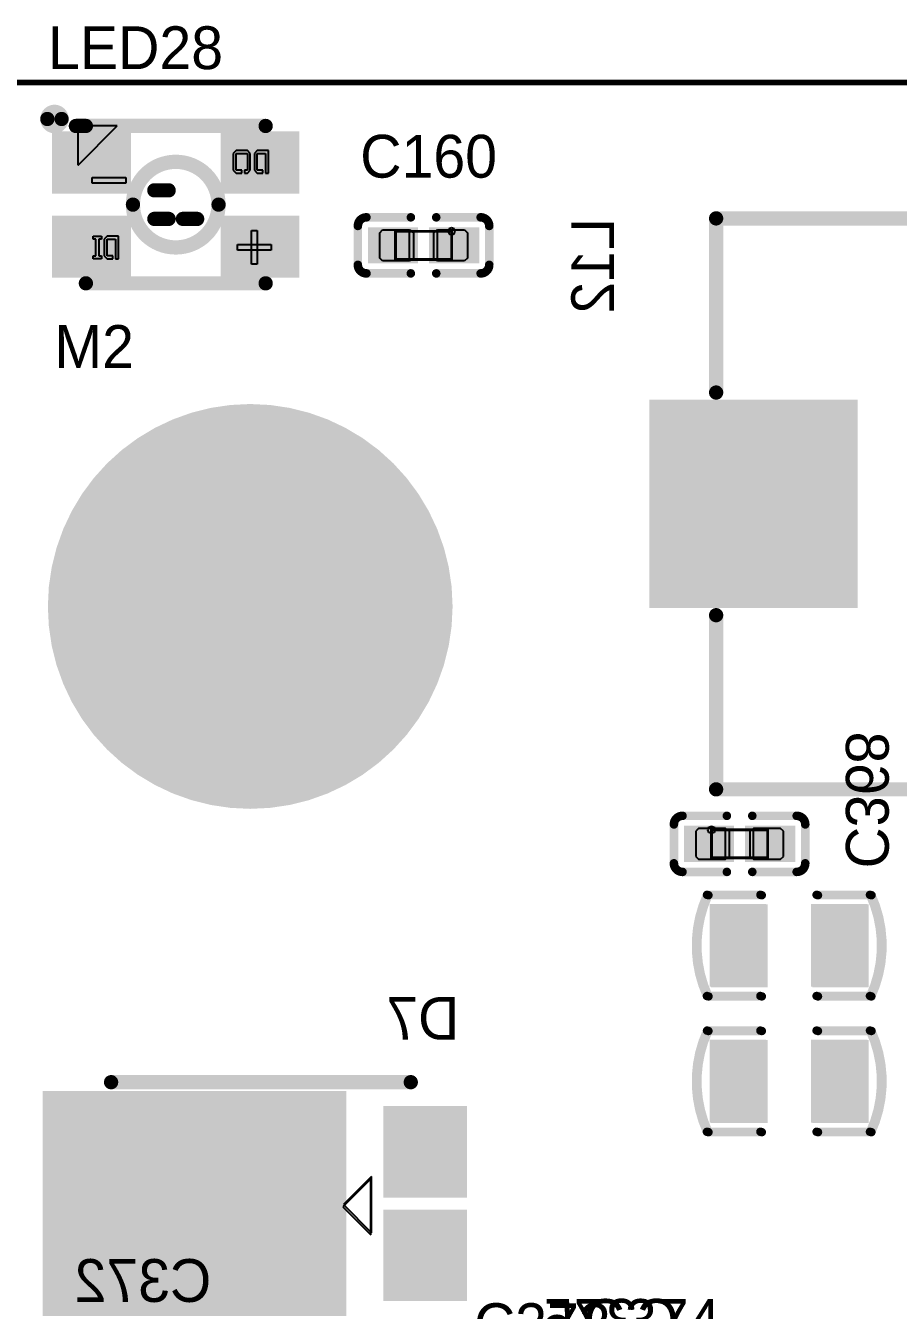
# Model space of a CAD drawing. Header units: millimetres. Extents: x 892 to 1144, y 1011 to 1123.
# Drawn here: x 1022.14 to 1037.68, y 1100.42 to 1123.28 of the extents above; entities that cross this region are included whole.
import ezdxf

# ---------------------------------------------------------------- set-up
doc = ezdxf.new("R2010")
doc.units = ezdxf.units.MM
for name, color, linetype in [('BottomLayer', 5, 'Continuous'), ('BottomOverlay', 54, 'Continuous'), ('BottomPaste', 16, 'Continuous'), ('BottomSolder', 6, 'Continuous'), ('KeepOutLayer', 6, 'Continuous'), ('Mechanical15', 56, 'Continuous'), ('Mechanical6', 56, 'Continuous'), ('MultiLayer', 9, 'Continuous'), ('TopLayer', 1, 'Continuous'), ('TopOverlay', 2, 'Continuous'), ('TopPaste', 8, 'Continuous'), ('TopSolder', 216, 'Continuous')]:
    doc.layers.add(name, color=color, linetype=linetype)

msp = doc.modelspace()

# ---------------------------------------------------------------- linework, layer by layer
at = {"layer": 'BottomLayer', "const_width": 3.5}
msp.add_lwpolyline([(1024.39, 1112.95, 1), (1027.89, 1112.95, 1)], format="xyb", close=True, dxfattribs=at)
at = {"layer": 'BottomLayer'}
for points in [[(1036.848, 1116.525), (1033.348, 1116.525), (1036.848, 1113.025), (1033.348, 1113.025)], [(1033.91, 1108.455), (1034.7, 1108.455), (1033.91, 1108.995), (1034.7, 1108.995)], [(1035, 1108.455), (1035.79, 1108.455), (1035, 1108.995), (1035.79, 1108.995)], [(1035.246, 1107.546), (1034.446, 1107.546), (1035.246, 1106.276), (1034.446, 1106.276)], [(1037.046, 1107.546), (1036.246, 1107.546), (1037.046, 1106.276), (1036.246, 1106.276)], [(1035.246, 1105.13), (1034.446, 1105.13), (1035.246, 1103.86), (1034.446, 1103.86)], [(1037.046, 1105.13), (1036.246, 1105.13), (1037.046, 1103.86), (1036.246, 1103.86)], [(1022.546, 1100.425), (1027.746, 1100.425), (1022.546, 1104.225), (1027.746, 1104.225)], [(1028.608, 1102.534), (1029.899, 1102.534), (1028.608, 1103.956), (1029.899, 1103.956)], [(1028.608, 1100.694), (1029.899, 1100.694), (1028.608, 1102.116), (1029.899, 1102.116)]]:
    msp.add_solid(points, dxfattribs=at)
at = {"layer": 'BottomOverlay'}
for p, q in [((1028.299, 1102.805), (1027.799, 1102.305)), ((1028.299, 1101.805), (1028.299, 1102.805)), ((1027.799, 1102.305), (1028.299, 1101.805))]:
    msp.add_line(p, q, dxfattribs=at)
for points, const_width in [([(1034.433, 1116.756), (1034.433, 1119.855)], 0.254), ([(1034.433, 1119.855), (1046.117, 1119.855)], 0.254), ([(1034.433, 1109.695), (1034.433, 1112.794)], 0.254), ([(1034.433, 1109.695), (1046.117, 1109.695)], 0.254), ([(1033.681, 1108.379), (1033.681, 1109.071)], 0.152), ([(1033.834, 1109.224), (1034.624, 1109.224)], 0.152), ([(1035.076, 1109.224), (1035.866, 1109.224)], 0.152), ([(1036.019, 1108.379), (1036.019, 1109.071)], 0.152), ([(1033.834, 1108.226), (1034.624, 1108.226)], 0.152), ([(1035.076, 1108.226), (1035.866, 1108.226)], 0.152), ([(1034.296, 1107.811), (1035.246, 1107.811)], 0.15), ([(1036.246, 1107.811), (1037.196, 1107.811)], 0.15), ([(1034.296, 1106.011), (1035.246, 1106.011)], 0.15), ([(1036.246, 1106.011), (1037.196, 1106.011)], 0.15), ([(1034.296, 1105.395), (1035.246, 1105.395)], 0.15), ([(1036.246, 1105.395), (1037.196, 1105.395)], 0.15), ([(1023.663, 1104.484), (1028.997, 1104.484)], 0.254), ([(1034.296, 1103.595), (1035.246, 1103.595)], 0.15), ([(1036.246, 1103.595), (1037.196, 1103.595)], 0.15)]:
    msp.add_lwpolyline(points, dxfattribs=dict(at, const_width=const_width))
for points, const_width in [([(1034.369, 1119.855, 1), (1034.496, 1119.855, 1)], 0.127), ([(1034.369, 1119.855, 1), (1034.496, 1119.855, 1)], 0.127), ([(1034.369, 1116.756, 1), (1034.496, 1116.756, 1)], 0.127), ([(1034.369, 1112.794, 1), (1034.496, 1112.794, 1)], 0.127), ([(1034.369, 1109.695, 1), (1034.496, 1109.695, 1)], 0.127), ([(1034.369, 1109.695, 1), (1034.496, 1109.695, 1)], 0.127), ([(1033.643, 1109.071, 1), (1033.719, 1109.071, 1)], 0.0762), ([(1033.643, 1109.071, 1), (1033.719, 1109.071, 1)], 0.0762), ([(1033.796, 1109.224, 1), (1033.872, 1109.224, 1)], 0.0762), ([(1033.796, 1109.224, 1), (1033.872, 1109.224, 1)], 0.0762), ([(1034.586, 1109.224, 1), (1034.662, 1109.224, 1)], 0.0762), ([(1035.038, 1109.224, 1), (1035.114, 1109.224, 1)], 0.0762), ([(1035.828, 1109.224, 1), (1035.904, 1109.224, 1)], 0.0762), ([(1035.828, 1109.224, 1), (1035.904, 1109.224, 1)], 0.0762), ([(1035.981, 1109.071, 1), (1036.057, 1109.071, 1)], 0.0762), ([(1035.981, 1109.071, 1), (1036.057, 1109.071, 1)], 0.0762), ([(1033.643, 1108.379, 1), (1033.719, 1108.379, 1)], 0.0762), ([(1033.643, 1108.379, 1), (1033.719, 1108.379, 1)], 0.0762), ([(1035.981, 1108.379, 1), (1036.057, 1108.379, 1)], 0.0762), ([(1035.981, 1108.379, 1), (1036.057, 1108.379, 1)], 0.0762), ([(1033.796, 1108.226, 1), (1033.872, 1108.226, 1)], 0.0762), ([(1033.796, 1108.226, 1), (1033.872, 1108.226, 1)], 0.0762), ([(1034.586, 1108.226, 1), (1034.662, 1108.226, 1)], 0.0762), ([(1035.038, 1108.226, 1), (1035.114, 1108.226, 1)], 0.0762), ([(1035.828, 1108.226, 1), (1035.904, 1108.226, 1)], 0.0762), ([(1035.828, 1108.226, 1), (1035.904, 1108.226, 1)], 0.0762), ([(1034.256, 1107.812, 1), (1034.331, 1107.812, 1)], 0.075), ([(1034.258, 1107.811, 1), (1034.333, 1107.811, 1)], 0.075), ([(1035.208, 1107.811, 1), (1035.283, 1107.811, 1)], 0.075), ([(1036.208, 1107.811, 1), (1036.283, 1107.811, 1)], 0.075), ([(1037.158, 1107.811, 1), (1037.233, 1107.811, 1)], 0.075), ([(1037.161, 1107.812, 1), (1037.236, 1107.812, 1)], 0.075), ([(1034.258, 1106.011, 1), (1034.333, 1106.011, 1)], 0.075), ([(1034.259, 1106.011, 1), (1034.334, 1106.011, 1)], 0.075), ([(1035.208, 1106.011, 1), (1035.283, 1106.011, 1)], 0.075), ([(1036.208, 1106.011, 1), (1036.283, 1106.011, 1)], 0.075), ([(1037.158, 1106.011, 1), (1037.233, 1106.011, 1)], 0.075), ([(1037.158, 1106.011, 1), (1037.233, 1106.011, 1)], 0.075), ([(1034.256, 1105.396, 1), (1034.331, 1105.396, 1)], 0.075), ([(1034.258, 1105.395, 1), (1034.333, 1105.395, 1)], 0.075), ([(1035.208, 1105.395, 1), (1035.283, 1105.395, 1)], 0.075), ([(1036.208, 1105.395, 1), (1036.283, 1105.395, 1)], 0.075), ([(1037.158, 1105.395, 1), (1037.233, 1105.395, 1)], 0.075), ([(1037.161, 1105.396, 1), (1037.236, 1105.396, 1)], 0.075), ([(1023.6, 1104.484, 1), (1023.727, 1104.484, 1)], 0.127), ([(1028.934, 1104.484, 1), (1029.061, 1104.484, 1)], 0.127), ([(1034.258, 1103.595, 1), (1034.333, 1103.595, 1)], 0.075), ([(1034.259, 1103.595, 1), (1034.334, 1103.595, 1)], 0.075), ([(1035.208, 1103.595, 1), (1035.283, 1103.595, 1)], 0.075), ([(1036.208, 1103.595, 1), (1036.283, 1103.595, 1)], 0.075), ([(1037.158, 1103.595, 1), (1037.233, 1103.595, 1)], 0.075), ([(1037.158, 1103.595, 1), (1037.233, 1103.595, 1)], 0.075)]:
    msp.add_lwpolyline(points, format="xyb", close=True, dxfattribs=dict(at, const_width=const_width))
for points, const_width in [([(1033.681, 1109.071, -0.414214), (1033.834, 1109.224)], 0.152), ([(1035.866, 1109.224, -0.414214), (1036.019, 1109.071)], 0.152), ([(1033.834, 1108.226, -0.414214), (1033.681, 1108.379)], 0.152), ([(1036.019, 1108.379, -0.414214), (1035.866, 1108.226)], 0.152), ([(1034.297, 1106.011, -0.21896), (1034.294, 1107.812)], 0.15), ([(1037.198, 1107.812, -0.21896), (1037.195, 1106.011)], 0.15), ([(1034.297, 1103.595, -0.21896), (1034.294, 1105.396)], 0.15), ([(1037.198, 1105.396, -0.21896), (1037.195, 1103.595)], 0.15)]:
    msp.add_lwpolyline(points, format="xyb", dxfattribs=dict(at, const_width=const_width))
at = {"layer": 'BottomPaste'}
for p, q in [((1034.12, 1109), (1034.07, 1108.95)), ((1034.07, 1108.95), (1034.07, 1108.5)), ((1034.6, 1109), (1034.12, 1109)), ((1034.67, 1108.95), (1034.6, 1109)), ((1034.67, 1108.5), (1034.67, 1108.95)), ((1035.1, 1109), (1035.03, 1108.95)), ((1035.03, 1108.95), (1035.03, 1108.5)), ((1035.58, 1109), (1035.1, 1109)), ((1035.63, 1108.95), (1035.58, 1109)), ((1035.63, 1108.5), (1035.63, 1108.95)), ((1034.07, 1108.5), (1034.12, 1108.45)), ((1034.12, 1108.45), (1034.6, 1108.45)), ((1034.6, 1108.45), (1034.67, 1108.5)), ((1035.03, 1108.5), (1035.1, 1108.45)), ((1035.1, 1108.45), (1035.58, 1108.45)), ((1035.58, 1108.45), (1035.63, 1108.5))]:
    msp.add_line(p, q, dxfattribs=at)
for points in [[(1036.848, 1116.525), (1033.348, 1116.525), (1036.848, 1113.025), (1033.348, 1113.025)], [(1033.91, 1108.455), (1034.7, 1108.455), (1033.91, 1108.995), (1034.7, 1108.995)], [(1035, 1108.455), (1035.79, 1108.455), (1035, 1108.995), (1035.79, 1108.995)], [(1035.246, 1107.546), (1034.446, 1107.546), (1035.246, 1106.276), (1034.446, 1106.276)], [(1037.046, 1107.546), (1036.246, 1107.546), (1037.046, 1106.276), (1036.246, 1106.276)], [(1035.246, 1105.13), (1034.446, 1105.13), (1035.246, 1103.86), (1034.446, 1103.86)], [(1037.046, 1105.13), (1036.246, 1105.13), (1037.046, 1103.86), (1036.246, 1103.86)], [(1022.546, 1100.425), (1027.746, 1100.425), (1022.546, 1104.225), (1027.746, 1104.225)], [(1028.608, 1102.534), (1029.899, 1102.534), (1028.608, 1103.956), (1029.899, 1103.956)], [(1028.608, 1100.694), (1029.899, 1100.694), (1028.608, 1102.116), (1029.899, 1102.116)]]:
    msp.add_solid(points, dxfattribs=at)
at = {"layer": 'BottomSolder', "const_width": 3.602}
msp.add_lwpolyline([(1024.339, 1112.95, 1), (1027.941, 1112.95, 1)], format="xyb", close=True, dxfattribs=at)
at = {"layer": 'BottomSolder'}
for points in [[(1036.95, 1116.627), (1033.246, 1116.627), (1036.95, 1112.923), (1033.246, 1112.923)], [(1033.859, 1108.404), (1034.751, 1108.404), (1033.859, 1109.046), (1034.751, 1109.046)], [(1034.949, 1108.404), (1035.841, 1108.404), (1034.949, 1109.046), (1035.841, 1109.046)], [(1035.348, 1107.648), (1034.344, 1107.648), (1035.348, 1106.174), (1034.344, 1106.174)], [(1037.148, 1107.648), (1036.144, 1107.648), (1037.148, 1106.174), (1036.144, 1106.174)], [(1035.348, 1105.232), (1034.344, 1105.232), (1035.348, 1103.758), (1034.344, 1103.758)], [(1037.148, 1105.232), (1036.144, 1105.232), (1037.148, 1103.758), (1036.144, 1103.758)], [(1022.445, 1100.323), (1027.848, 1100.323), (1022.445, 1104.327), (1027.848, 1104.327)], [(1028.507, 1102.432), (1030, 1102.432), (1028.507, 1104.058), (1030, 1104.058)], [(1028.507, 1100.592), (1030, 1100.592), (1028.507, 1102.218), (1030, 1102.218)]]:
    msp.add_solid(points, dxfattribs=at)
at = {"layer": 'KeepOutLayer', "const_width": 0.1}
msp.add_lwpolyline([(891.925, 1122.275), (1123.925, 1122.275)], dxfattribs=at)
at = {"layer": 'Mechanical15'}
for p, q in [((1029.679, 1119.671), (1029.66, 1119.625)), ((1029.725, 1119.69), (1029.679, 1119.671)), ((1029.771, 1119.671), (1029.725, 1119.69)), ((1029.79, 1119.625), (1029.771, 1119.671)), ((1028.975, 1119.625), (1028.725, 1119.625)), ((1028.725, 1119.625), (1028.725, 1119.125)), ((1028.975, 1119.125), (1028.975, 1119.625)), ((1029.475, 1119.625), (1029.725, 1119.625)), ((1029.475, 1119.125), (1029.475, 1119.625)), ((1029.66, 1119.625), (1029.66, 1119.625)), ((1029.66, 1119.625), (1029.679, 1119.579)), ((1029.679, 1119.579), (1029.725, 1119.56)), ((1029.725, 1119.625), (1029.725, 1119.125)), ((1029.725, 1119.56), (1029.771, 1119.579)), ((1029.771, 1119.579), (1029.79, 1119.625)), ((1029.79, 1119.625), (1029.79, 1119.625)), ((1028.725, 1119.125), (1028.975, 1119.125)), ((1029.725, 1119.125), (1029.475, 1119.125)), ((1034.285, 1108.975), (1034.304, 1109.021)), ((1034.304, 1108.929), (1034.285, 1108.975)), ((1034.285, 1108.975), (1034.285, 1108.975)), ((1034.304, 1109.021), (1034.35, 1109.04)), ((1034.35, 1108.91), (1034.304, 1108.929)), ((1034.35, 1109.04), (1034.396, 1109.021)), ((1034.6, 1108.975), (1034.35, 1108.975)), ((1034.35, 1108.975), (1034.35, 1108.475)), ((1034.396, 1108.929), (1034.35, 1108.91)), ((1034.396, 1109.021), (1034.415, 1108.975)), ((1034.415, 1108.975), (1034.396, 1108.929)), ((1034.415, 1108.975), (1034.415, 1108.975)), ((1034.6, 1108.475), (1034.6, 1108.975)), ((1035.1, 1108.975), (1035.35, 1108.975)), ((1035.1, 1108.475), (1035.1, 1108.975)), ((1035.35, 1108.975), (1035.35, 1108.475)), ((1034.35, 1108.475), (1034.6, 1108.475)), ((1035.35, 1108.475), (1035.1, 1108.475))]:
    msp.add_line(p, q, dxfattribs=at)
at = {"layer": 'Mechanical15', "const_width": 0.0508}
for points in [[(1028.725, 1119.625), (1029.725, 1119.625)], [(1028.725, 1119.125), (1028.725, 1119.625)], [(1029.725, 1119.125), (1029.725, 1119.625)], [(1028.725, 1119.125), (1029.725, 1119.125)], [(1034.35, 1108.975), (1035.35, 1108.975)], [(1034.35, 1108.475), (1034.35, 1108.975)], [(1035.35, 1108.475), (1035.35, 1108.975)], [(1034.35, 1108.475), (1035.35, 1108.475)]]:
    msp.add_lwpolyline(points, dxfattribs=at)
at = {"layer": 'Mechanical15', "const_width": 0.0254}
for points in [[(1028.712, 1119.625, 1), (1028.738, 1119.625, 1)], [(1028.712, 1119.625, 1), (1028.738, 1119.625, 1)], [(1029.712, 1119.625, 1), (1029.738, 1119.625, 1)], [(1029.712, 1119.625, 1), (1029.738, 1119.625, 1)], [(1028.712, 1119.125, 1), (1028.738, 1119.125, 1)], [(1028.712, 1119.125, 1), (1028.738, 1119.125, 1)], [(1029.712, 1119.125, 1), (1029.738, 1119.125, 1)], [(1029.712, 1119.125, 1), (1029.738, 1119.125, 1)], [(1034.337, 1108.975, 1), (1034.363, 1108.975, 1)], [(1034.337, 1108.975, 1), (1034.363, 1108.975, 1)], [(1035.337, 1108.975, 1), (1035.363, 1108.975, 1)], [(1035.337, 1108.975, 1), (1035.363, 1108.975, 1)], [(1034.337, 1108.475, 1), (1034.363, 1108.475, 1)], [(1034.337, 1108.475, 1), (1034.363, 1108.475, 1)], [(1035.337, 1108.475, 1), (1035.363, 1108.475, 1)], [(1035.337, 1108.475, 1), (1035.363, 1108.475, 1)]]:
    msp.add_lwpolyline(points, format="xyb", close=True, dxfattribs=at)
at = {"layer": 'Mechanical6'}
for p, q in [((1023.774, 1121.5), (1023.074, 1121.5)), ((1023.074, 1121.5), (1023.074, 1120.81)), ((1023.084, 1120.81), (1023.774, 1121.5)), ((1025.889, 1121.062), (1025.839, 1121.012)), ((1026.089, 1121.062), (1025.889, 1121.062)), ((1026.139, 1121.012), (1026.089, 1121.062)), ((1026.264, 1121.062), (1026.214, 1121.012)), ((1026.464, 1121.062), (1026.264, 1121.062)), ((1026.464, 1120.662), (1026.464, 1121.062)), ((1023.074, 1120.81), (1023.084, 1120.81)), ((1025.839, 1121.012), (1025.839, 1120.712)), ((1025.889, 1120.712), (1025.889, 1121.012)), ((1025.889, 1121.012), (1026.089, 1121.012)), ((1026.089, 1121.012), (1026.089, 1120.712)), ((1026.139, 1120.712), (1026.139, 1121.012)), ((1026.139, 1121.012), (1026.139, 1121.012)), ((1026.214, 1121.012), (1026.214, 1120.712)), ((1026.264, 1120.712), (1026.264, 1121.012)), ((1026.264, 1121.012), (1026.414, 1121.012)), ((1026.414, 1121.012), (1026.414, 1120.662)), ((1023.326, 1120.481), (1023.326, 1120.581)), ((1023.326, 1120.581), (1023.926, 1120.581)), ((1023.926, 1120.581), (1023.926, 1120.481)), ((1025.839, 1120.712), (1025.889, 1120.662)), ((1025.989, 1120.712), (1025.889, 1120.712)), ((1025.889, 1120.662), (1025.989, 1120.662)), ((1025.989, 1120.662), (1025.989, 1120.712)), ((1026.089, 1120.712), (1026.039, 1120.712)), ((1026.039, 1120.712), (1026.039, 1120.662)), ((1026.039, 1120.662), (1026.089, 1120.662)), ((1026.089, 1120.662), (1026.139, 1120.712)), ((1026.214, 1120.712), (1026.264, 1120.662)), ((1026.364, 1120.712), (1026.264, 1120.712)), ((1026.264, 1120.662), (1026.364, 1120.662)), ((1026.364, 1120.662), (1026.364, 1120.712)), ((1026.414, 1120.662), (1026.464, 1120.662)), ((1023.926, 1120.481), (1023.326, 1120.481)), ((1023.343, 1119.538), (1023.493, 1119.538)), ((1023.343, 1119.488), (1023.343, 1119.538)), ((1023.393, 1119.488), (1023.343, 1119.488)), ((1023.393, 1119.188), (1023.393, 1119.488)), ((1023.493, 1119.488), (1023.443, 1119.488)), ((1023.443, 1119.488), (1023.443, 1119.188)), ((1023.493, 1119.538), (1023.493, 1119.488)), ((1023.593, 1119.538), (1023.543, 1119.488)), ((1023.543, 1119.488), (1023.543, 1119.188)), ((1023.793, 1119.538), (1023.593, 1119.538)), ((1023.593, 1119.188), (1023.593, 1119.488)), ((1023.593, 1119.488), (1023.743, 1119.488)), ((1023.743, 1119.488), (1023.743, 1119.138)), ((1023.793, 1119.138), (1023.793, 1119.538)), ((1026.162, 1119.638), (1026.262, 1119.638)), ((1026.162, 1119.038), (1026.162, 1119.638)), ((1026.262, 1119.638), (1026.262, 1119.038)), ((1025.912, 1119.288), (1025.912, 1119.388)), ((1025.912, 1119.388), (1026.512, 1119.388)), ((1026.512, 1119.288), (1025.912, 1119.288)), ((1026.512, 1119.388), (1026.512, 1119.288)), ((1023.343, 1119.138), (1023.343, 1119.188)), ((1023.343, 1119.188), (1023.393, 1119.188)), ((1023.493, 1119.138), (1023.343, 1119.138)), ((1023.443, 1119.188), (1023.493, 1119.188)), ((1023.493, 1119.188), (1023.493, 1119.138)), ((1023.543, 1119.188), (1023.593, 1119.138)), ((1023.693, 1119.188), (1023.593, 1119.188)), ((1023.593, 1119.138), (1023.693, 1119.138)), ((1023.693, 1119.138), (1023.693, 1119.188)), ((1023.743, 1119.138), (1023.793, 1119.138)), ((1026.262, 1119.038), (1026.162, 1119.038)), ((1028.289, 1102.765), (1027.789, 1102.265)), ((1028.289, 1101.765), (1028.289, 1102.765)), ((1027.789, 1102.265), (1028.289, 1101.765))]:
    msp.add_line(p, q, dxfattribs=at)
at = {"layer": 'MultiLayer', "const_width": 3.5}
msp.add_lwpolyline([(1024.39, 1112.95, 1), (1027.89, 1112.95, 1)], format="xyb", close=True, dxfattribs=at)
at = {"layer": 'TopLayer', "const_width": 3.5}
msp.add_lwpolyline([(1024.39, 1112.95, 1), (1027.89, 1112.95, 1)], format="xyb", close=True, dxfattribs=at)
at = {"layer": 'TopLayer'}
for points in [[(1022.715, 1120.4), (1023.915, 1120.4), (1022.715, 1121.3), (1023.915, 1121.3)], [(1025.715, 1120.4), (1026.915, 1120.4), (1025.715, 1121.3), (1026.915, 1121.3)], [(1022.715, 1118.9), (1023.915, 1118.9), (1022.715, 1119.8), (1023.915, 1119.8)], [(1025.715, 1118.9), (1026.915, 1118.9), (1025.715, 1119.8), (1026.915, 1119.8)], [(1029.075, 1119.645), (1028.285, 1119.645), (1029.075, 1119.105), (1028.285, 1119.105)], [(1030.165, 1119.645), (1029.375, 1119.645), (1030.165, 1119.105), (1029.375, 1119.105)], [(1035.221, 1107.553), (1034.421, 1107.553), (1035.221, 1106.283), (1034.421, 1106.283)], [(1037.021, 1107.553), (1036.221, 1107.553), (1037.021, 1106.283), (1036.221, 1106.283)], [(1035.221, 1105.137), (1034.421, 1105.137), (1035.221, 1103.867), (1034.421, 1103.867)], [(1037.021, 1105.137), (1036.221, 1105.137), (1037.021, 1103.867), (1036.221, 1103.867)]]:
    msp.add_solid(points, dxfattribs=at)
at = {"layer": 'TopOverlay'}
for points, const_width in [([(1022.783, 1121.624, 1), (1022.529, 1121.624, 1)], 0.254), ([(1022.465, 1121.624, 1), (1022.592, 1121.624, 1)], 0.127), ([(1022.719, 1121.624, 1), (1022.846, 1121.624, 1)], 0.127), ([(1022.973, 1121.5, 1), (1023.1, 1121.5, 1)], 0.127), ([(1023.151, 1121.5, 1), (1023.278, 1121.5, 1)], 0.127), ([(1023.151, 1121.5, 1), (1023.278, 1121.5, 1)], 0.127), ([(1026.351, 1121.5, 1), (1026.478, 1121.5, 1)], 0.127), ([(1025.576, 1120.1, 1), (1024.052, 1120.1, 1)], 0.254), ([(1024.37, 1120.354, 1), (1024.497, 1120.354, 1)], 0.127), ([(1024.624, 1120.354, 1), (1024.751, 1120.354, 1)], 0.127), ([(1023.989, 1120.1, 1), (1024.116, 1120.1, 1)], 0.127), ([(1025.513, 1120.1, 1), (1025.64, 1120.1, 1)], 0.127), ([(1024.37, 1119.846, 1), (1024.497, 1119.846, 1)], 0.127), ([(1024.624, 1119.846, 1), (1024.751, 1119.846, 1)], 0.127), ([(1024.878, 1119.846, 1), (1025.005, 1119.846, 1)], 0.127), ([(1025.132, 1119.846, 1), (1025.259, 1119.846, 1)], 0.127), ([(1028.171, 1119.874, 1), (1028.247, 1119.874, 1)], 0.0762), ([(1028.171, 1119.874, 1), (1028.247, 1119.874, 1)], 0.0762), ([(1028.961, 1119.874, 1), (1029.037, 1119.874, 1)], 0.0762), ([(1029.413, 1119.874, 1), (1029.489, 1119.874, 1)], 0.0762), ([(1030.203, 1119.874, 1), (1030.279, 1119.874, 1)], 0.0762), ([(1030.203, 1119.874, 1), (1030.279, 1119.874, 1)], 0.0762), ([(1028.018, 1119.721, 1), (1028.094, 1119.721, 1)], 0.0762), ([(1028.018, 1119.721, 1), (1028.094, 1119.721, 1)], 0.0762), ([(1030.356, 1119.721, 1), (1030.432, 1119.721, 1)], 0.0762), ([(1030.356, 1119.721, 1), (1030.432, 1119.721, 1)], 0.0762), ([(1028.018, 1119.029, 1), (1028.094, 1119.029, 1)], 0.0762), ([(1028.018, 1119.029, 1), (1028.094, 1119.029, 1)], 0.0762), ([(1030.356, 1119.029, 1), (1030.432, 1119.029, 1)], 0.0762), ([(1030.356, 1119.029, 1), (1030.432, 1119.029, 1)], 0.0762), ([(1023.151, 1118.7, 1), (1023.278, 1118.7, 1)], 0.127), ([(1026.351, 1118.7, 1), (1026.478, 1118.7, 1)], 0.127), ([(1028.171, 1118.876, 1), (1028.247, 1118.876, 1)], 0.0762), ([(1028.171, 1118.876, 1), (1028.247, 1118.876, 1)], 0.0762), ([(1028.961, 1118.876, 1), (1029.037, 1118.876, 1)], 0.0762), ([(1029.413, 1118.876, 1), (1029.489, 1118.876, 1)], 0.0762), ([(1030.203, 1118.876, 1), (1030.279, 1118.876, 1)], 0.0762), ([(1030.203, 1118.876, 1), (1030.279, 1118.876, 1)], 0.0762), ([(1034.233, 1107.818, 1), (1034.308, 1107.818, 1)], 0.075), ([(1034.234, 1107.818, 1), (1034.309, 1107.818, 1)], 0.075), ([(1035.183, 1107.818, 1), (1035.258, 1107.818, 1)], 0.075), ([(1036.183, 1107.818, 1), (1036.258, 1107.818, 1)], 0.075), ([(1037.133, 1107.818, 1), (1037.208, 1107.818, 1)], 0.075), ([(1037.133, 1107.818, 1), (1037.208, 1107.818, 1)], 0.075), ([(1034.231, 1106.017, 1), (1034.306, 1106.017, 1)], 0.075), ([(1034.233, 1106.018, 1), (1034.308, 1106.018, 1)], 0.075), ([(1035.183, 1106.018, 1), (1035.258, 1106.018, 1)], 0.075), ([(1036.183, 1106.018, 1), (1036.258, 1106.018, 1)], 0.075), ([(1037.133, 1106.018, 1), (1037.208, 1106.018, 1)], 0.075), ([(1037.136, 1106.017, 1), (1037.211, 1106.017, 1)], 0.075), ([(1034.233, 1105.402, 1), (1034.308, 1105.402, 1)], 0.075), ([(1034.234, 1105.402, 1), (1034.309, 1105.402, 1)], 0.075), ([(1035.183, 1105.402, 1), (1035.258, 1105.402, 1)], 0.075), ([(1036.183, 1105.402, 1), (1036.258, 1105.402, 1)], 0.075), ([(1037.133, 1105.402, 1), (1037.208, 1105.402, 1)], 0.075), ([(1037.133, 1105.402, 1), (1037.208, 1105.402, 1)], 0.075), ([(1034.231, 1103.601, 1), (1034.306, 1103.601, 1)], 0.075), ([(1034.233, 1103.602, 1), (1034.308, 1103.602, 1)], 0.075), ([(1035.183, 1103.602, 1), (1035.258, 1103.602, 1)], 0.075), ([(1036.183, 1103.602, 1), (1036.258, 1103.602, 1)], 0.075), ([(1037.133, 1103.602, 1), (1037.208, 1103.602, 1)], 0.075), ([(1037.136, 1103.601, 1), (1037.211, 1103.601, 1)], 0.075)]:
    msp.add_lwpolyline(points, format="xyb", close=True, dxfattribs=dict(at, const_width=const_width))
for points, const_width in [([(1023.037, 1121.5), (1023.215, 1121.5)], 0.254), ([(1023.215, 1121.5), (1026.415, 1121.5)], 0.254), ([(1024.434, 1120.354), (1024.688, 1120.354)], 0.254), ([(1024.434, 1119.846), (1024.688, 1119.846)], 0.254), ([(1024.942, 1119.846), (1025.196, 1119.846)], 0.254), ([(1028.209, 1119.874), (1028.999, 1119.874)], 0.152), ([(1029.451, 1119.874), (1030.241, 1119.874)], 0.152), ([(1028.056, 1119.029), (1028.056, 1119.721)], 0.152), ([(1030.394, 1119.029), (1030.394, 1119.721)], 0.152), ([(1023.215, 1118.7), (1026.415, 1118.7)], 0.254), ([(1028.209, 1118.876), (1028.999, 1118.876)], 0.152), ([(1029.451, 1118.876), (1030.241, 1118.876)], 0.152), ([(1034.271, 1107.818), (1035.221, 1107.818)], 0.15), ([(1036.221, 1107.818), (1037.171, 1107.818)], 0.15), ([(1034.271, 1106.018), (1035.221, 1106.018)], 0.15), ([(1036.221, 1106.018), (1037.171, 1106.018)], 0.15), ([(1034.271, 1105.402), (1035.221, 1105.402)], 0.15), ([(1036.221, 1105.402), (1037.171, 1105.402)], 0.15), ([(1034.271, 1103.602), (1035.221, 1103.602)], 0.15), ([(1036.221, 1103.602), (1037.171, 1103.602)], 0.15)]:
    msp.add_lwpolyline(points, dxfattribs=dict(at, const_width=const_width))
for points, const_width in [([(1028.056, 1119.721, -0.414214), (1028.209, 1119.874)], 0.152), ([(1030.241, 1119.874, -0.414214), (1030.394, 1119.721)], 0.152), ([(1028.209, 1118.876, -0.414214), (1028.056, 1119.029)], 0.152), ([(1030.394, 1119.029, -0.414214), (1030.241, 1118.876)], 0.152), ([(1034.269, 1106.017, -0.21896), (1034.272, 1107.818)], 0.15), ([(1037.17, 1107.818, -0.21896), (1037.173, 1106.017)], 0.15), ([(1034.269, 1103.601, -0.21896), (1034.272, 1105.402)], 0.15), ([(1037.17, 1105.402, -0.21896), (1037.173, 1103.601)], 0.15)]:
    msp.add_lwpolyline(points, format="xyb", dxfattribs=dict(at, const_width=const_width))
at = {"layer": 'TopPaste'}
for p, q in [((1028.445, 1119.6), (1028.495, 1119.65)), ((1028.445, 1119.15), (1028.445, 1119.6)), ((1028.495, 1119.65), (1028.975, 1119.65)), ((1028.975, 1119.65), (1029.045, 1119.6)), ((1029.045, 1119.6), (1029.045, 1119.15)), ((1029.405, 1119.6), (1029.475, 1119.65)), ((1029.405, 1119.15), (1029.405, 1119.6)), ((1029.475, 1119.65), (1029.955, 1119.65)), ((1029.955, 1119.65), (1030.005, 1119.6)), ((1030.005, 1119.6), (1030.005, 1119.15)), ((1028.495, 1119.1), (1028.445, 1119.15)), ((1028.975, 1119.1), (1028.495, 1119.1)), ((1029.045, 1119.15), (1028.975, 1119.1)), ((1029.475, 1119.1), (1029.405, 1119.15)), ((1029.955, 1119.1), (1029.475, 1119.1)), ((1030.005, 1119.15), (1029.955, 1119.1))]:
    msp.add_line(p, q, dxfattribs=at)
for points in [[(1022.715, 1120.4), (1023.915, 1120.4), (1022.715, 1121.3), (1023.915, 1121.3)], [(1025.715, 1120.4), (1026.915, 1120.4), (1025.715, 1121.3), (1026.915, 1121.3)], [(1022.715, 1118.9), (1023.915, 1118.9), (1022.715, 1119.8), (1023.915, 1119.8)], [(1025.715, 1118.9), (1026.915, 1118.9), (1025.715, 1119.8), (1026.915, 1119.8)], [(1029.075, 1119.645), (1028.285, 1119.645), (1029.075, 1119.105), (1028.285, 1119.105)], [(1030.165, 1119.645), (1029.375, 1119.645), (1030.165, 1119.105), (1029.375, 1119.105)], [(1035.221, 1107.553), (1034.421, 1107.553), (1035.221, 1106.283), (1034.421, 1106.283)], [(1037.021, 1107.553), (1036.221, 1107.553), (1037.021, 1106.283), (1036.221, 1106.283)], [(1035.221, 1105.137), (1034.421, 1105.137), (1035.221, 1103.867), (1034.421, 1103.867)], [(1037.021, 1105.137), (1036.221, 1105.137), (1037.021, 1103.867), (1036.221, 1103.867)]]:
    msp.add_solid(points, dxfattribs=at)
at = {"layer": 'TopSolder', "const_width": 3.602}
msp.add_lwpolyline([(1024.339, 1112.95, 1), (1027.941, 1112.95, 1)], format="xyb", close=True, dxfattribs=at)
at = {"layer": 'TopSolder'}
for points in [[(1022.613, 1120.298), (1024.016, 1120.298), (1022.613, 1121.402), (1024.016, 1121.402)], [(1025.613, 1120.298), (1027.016, 1120.298), (1025.613, 1121.402), (1027.016, 1121.402)], [(1022.613, 1118.798), (1024.016, 1118.798), (1022.613, 1119.902), (1024.016, 1119.902)], [(1025.613, 1118.798), (1027.016, 1118.798), (1025.613, 1119.902), (1027.016, 1119.902)], [(1029.126, 1119.696), (1028.234, 1119.696), (1029.126, 1119.054), (1028.234, 1119.054)], [(1030.216, 1119.696), (1029.324, 1119.696), (1030.216, 1119.054), (1029.324, 1119.054)], [(1035.323, 1107.655), (1034.319, 1107.655), (1035.323, 1106.181), (1034.319, 1106.181)], [(1037.123, 1107.655), (1036.119, 1107.655), (1037.123, 1106.181), (1036.119, 1106.181)], [(1035.323, 1105.239), (1034.319, 1105.239), (1035.323, 1103.765), (1034.319, 1103.765)], [(1037.123, 1105.239), (1036.119, 1105.239), (1037.123, 1103.765), (1036.119, 1103.765)]]:
    msp.add_solid(points, dxfattribs=at)

# ---------------------------------------------------------------- texts
at = {"layer": 'BottomOverlay', "text_generation_flag": 2}
for s, rotation, p in [('L12', 90, (1032.617, 1119.86)), ('C368', 270, (1036.742, 1108.288))]:
    msp.add_text(s, height=0.762, rotation=rotation, dxfattribs=at).set_placement(p)
for s, p in [('D7', (1029.865, 1105.24)), ('C372', (1025.449, 1100.574)), ('C375', (1033.767, 1099.865))]:
    msp.add_text(s, height=0.762, dxfattribs=at).set_placement(p)
at = {"layer": 'TopOverlay'}
for s, p in [('LED28', (1022.541, 1122.511)), ('C160', (1028.097, 1120.58)), ('M2', (1022.655, 1117.194)), ('C373', (1030.122, 1099.788)), ('C374', (1032.072, 1099.863))]:
    msp.add_text(s, height=0.762, dxfattribs=at).set_placement(p)

doc.saveas('drawing.dxf')
